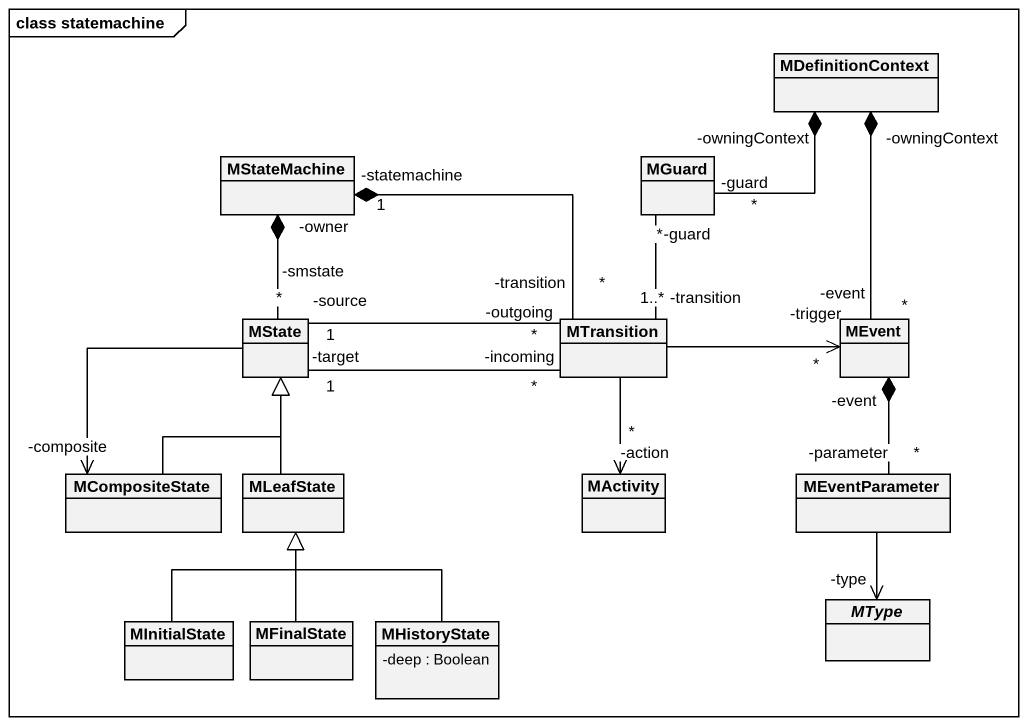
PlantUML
@startuml
mainframe class statemachine
hide circle
hide empty members
skinparam classAttributeIconSize 0
class MDefinitionContext
class MStateMachine
class MGuard
class MState
class MTransition
class MEvent
class MCompositeState
class MLeafState
class MActivity
class MEventParameter
abstract class MType
class MInitialState
class MFinalState
class MHistoryState {
  -deep : Boolean
}
MDefinitionContext "-owningContext" *-left- "-guard\n*" MGuard
MDefinitionContext "-owningContext" *-- "-event\n*" MEvent
MStateMachine "-owner" *-- "-smstate\n*" MState
MStateMachine "-statemachine\n1" *-right- "-transition\n*" MTransition
MGuard "-guard\n*" -- "-transition\n1..*" MTransition
MState "-source\n1" -right- "-outgoing\n*" MTransition
MState "-target\n1" -right- "-incoming\n*" MTransition
MState --> "-composite" MCompositeState
MTransition --> "-action\n*" MActivity
MEvent "-trigger\n*" <-left- MTransition
MEvent "-event" *-- "-parameter\n*" MEventParameter
MCompositeState -up-|> MState
MLeafState -up-|> MState
MEventParameter --> "-type" MType
MInitialState -up-|> MLeafState
MFinalState -up-|> MLeafState
MHistoryState -up-|> MLeafState
@enduml
